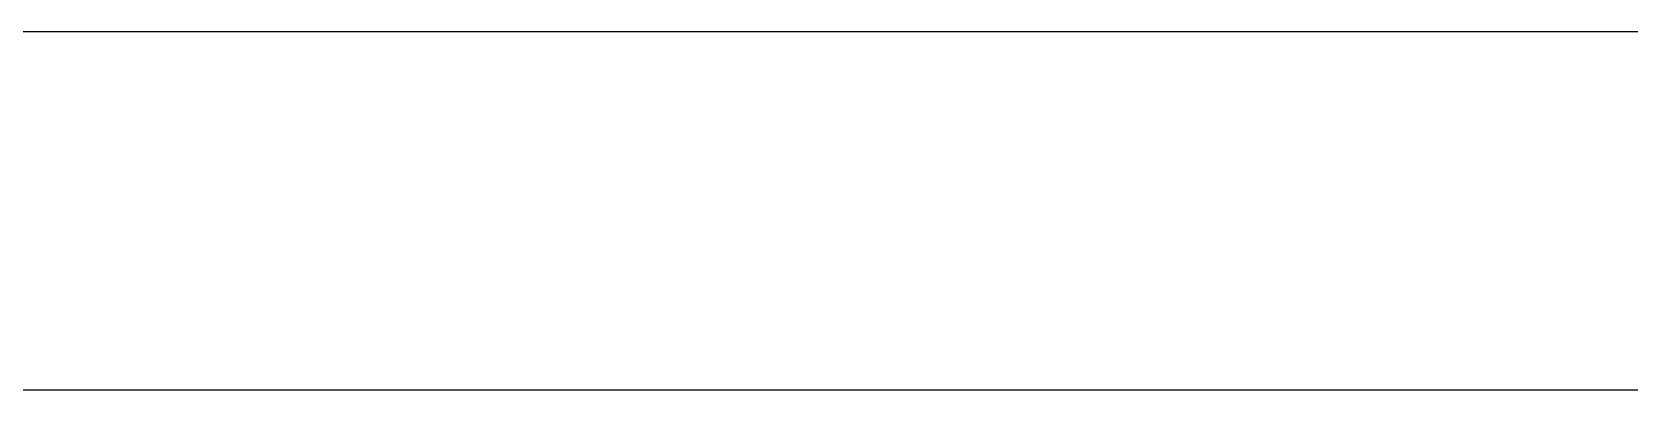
# Model space of a CAD drawing. Header units: millimetres. Extents: x -4107 to 5538, y -2094 to 2406.
# Drawn here: x 5152.7 to 5257.6, y -1358.3 to -1334.8 of the extents above; entities that cross this region are included whole.
import ezdxf

# ---------------------------------------------------------------- set-up
doc = ezdxf.new("R2010")
doc.units = ezdxf.units.MM
doc.header["$LTSCALE"] = 50
doc.layers.add('CARIMBO', color=7, linetype='Continuous')

msp = doc.modelspace()

# ---------------------------------------------------------------- linework, layer by layer
at = {"layer": 'CARIMBO', "color": 6}
for p, q in [((5490.998404382929, -1334.799427832582), (4640.998404383162, -1334.799427832582)), ((5490.998404334267, -1358.299427832641), (4640.998404334267, -1358.299427832641))]:
    msp.add_line(p, q, dxfattribs=at)

doc.saveas('drawing.dxf')
